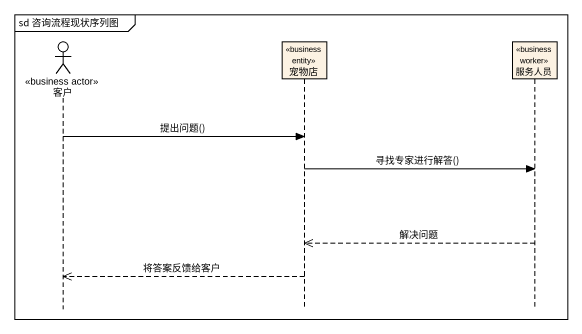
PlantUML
@startuml
mainframe sd 咨询流程现状序列图
hide footbox
actor 客户 <<business actor>>
participant 宠物店 <<business entity>>
participant 服务人员 <<business worker>>

客户 -> 宠物店 : 提出问题()
宠物店 -> 服务人员 : 寻找专家进行解答()
服务人员 -->> 宠物店 : 解决问题
宠物店 -->> 客户 : 将答案反馈给客户
@enduml
